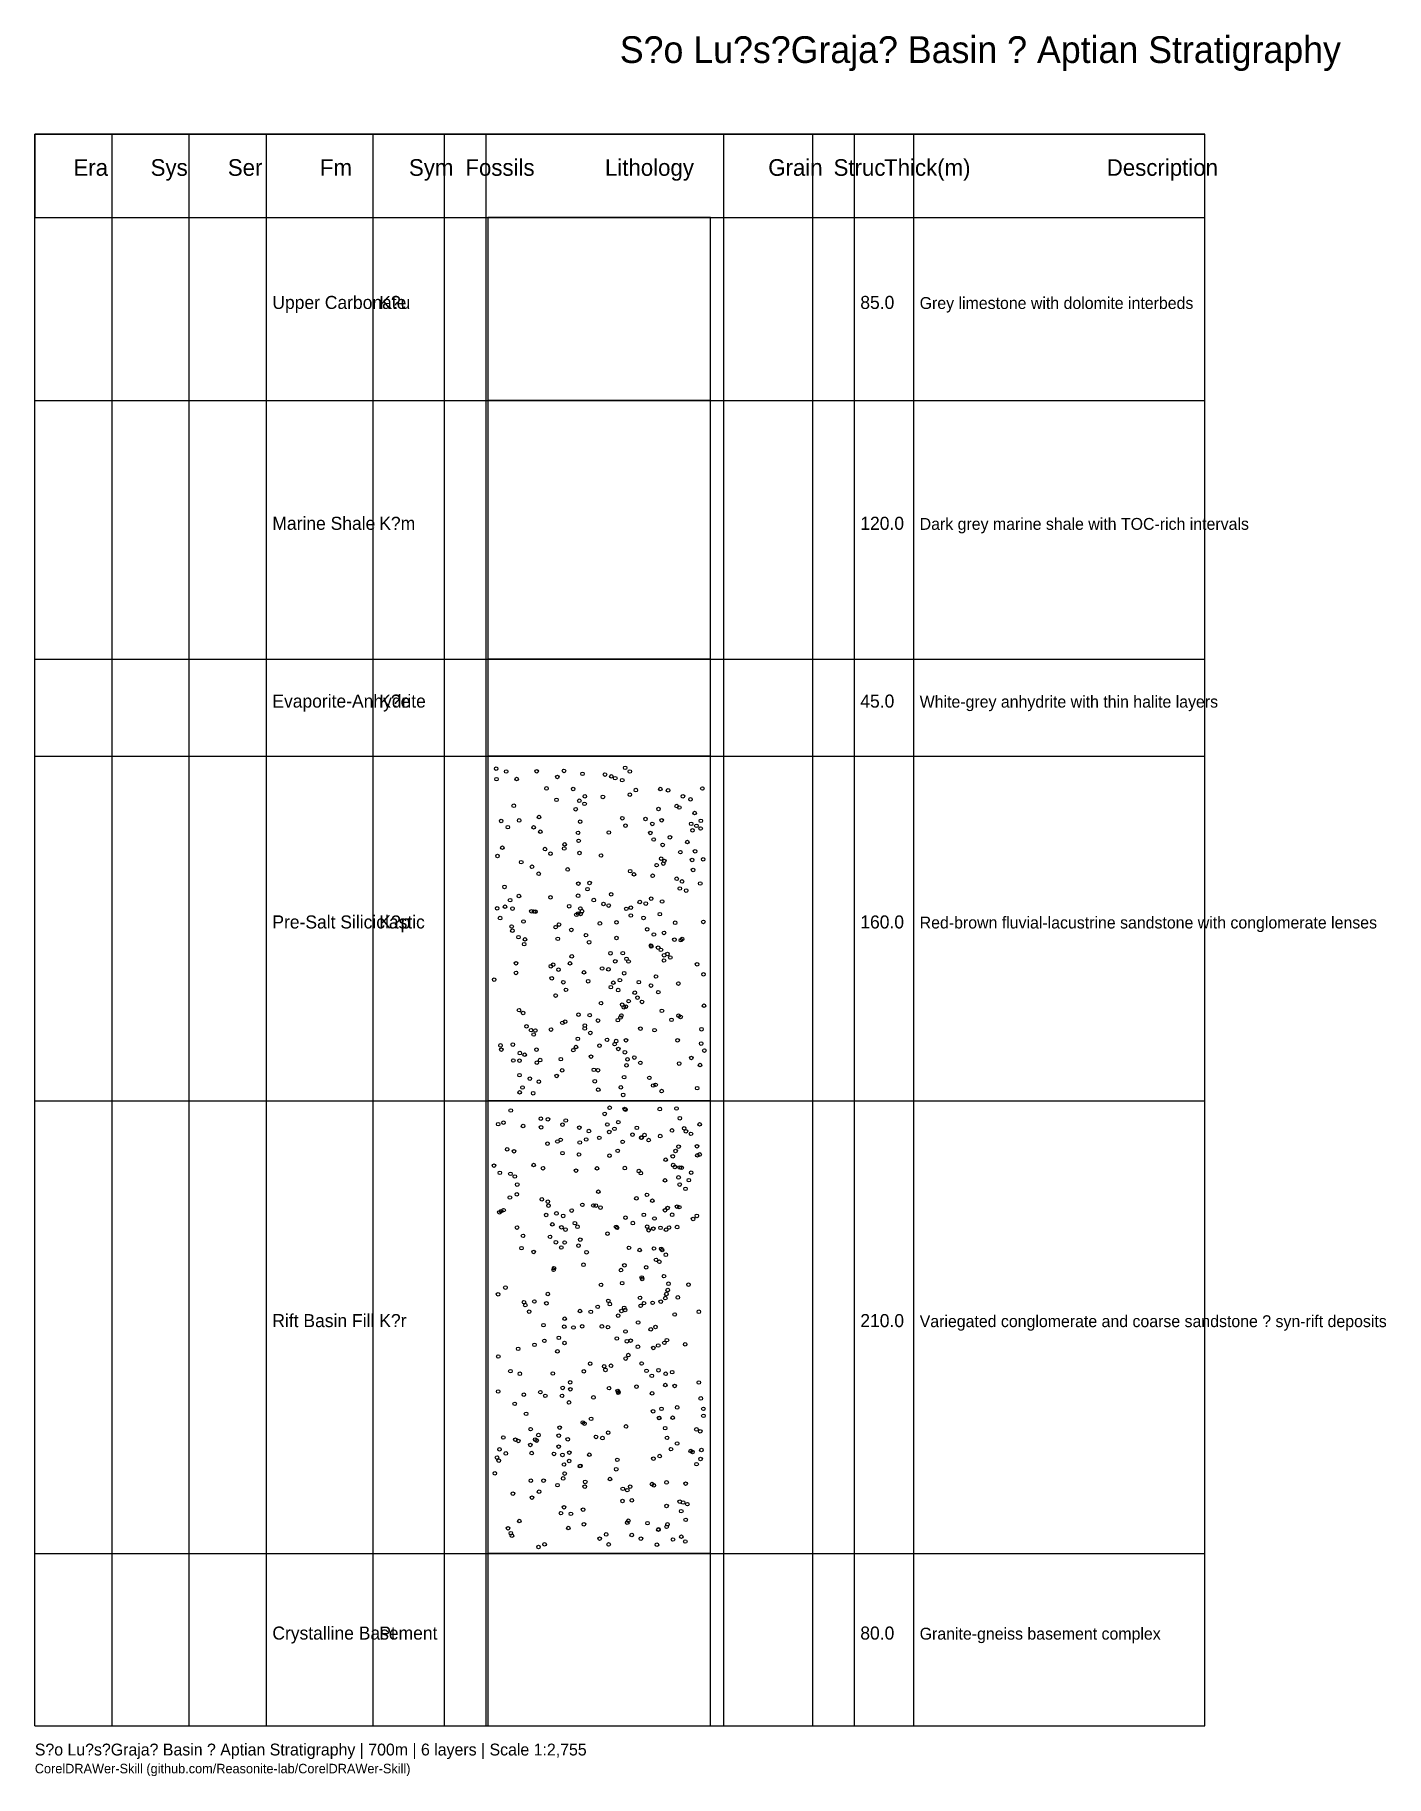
# Model space of a CAD drawing. Header units: metres. Extents: x 8 to 236, y 14 to 307.
import ezdxf

# ---------------------------------------------------------------- set-up
doc = ezdxf.new("R2010")
doc.units = ezdxf.units.M

msp = doc.modelspace()

# ---------------------------------------------------------------- linework, layer by layer
at = {"layer": 'BORDER', "color": 7}
for p, q in [((8, 22), (8, 290)), ((8, 290), (205, 290)), ((205, 22), (205, 290)), ((8, 22), (205, 22))]:
    msp.add_line(p, q, dxfattribs=at)
at = {"layer": 'GRID', "color": 8}
for p, q in [((21, 22), (21, 290)), ((34, 22), (34, 290)), ((47, 22), (47, 290)), ((65, 22), (65, 290)), ((77, 22), (77, 290)), ((84, 22), (84, 290)), ((124, 22), (124, 290)), ((139, 22), (139, 290)), ((146, 22), (146, 290)), ((156, 22), (156, 290)), ((8, 276), (205, 276)), ((8, 245.157), (205, 245.157)), ((8, 201.614), (205, 201.614)), ((8, 185.286), (205, 185.286)), ((8, 127.229), (205, 127.229)), ((8, 51.029), (205, 51.029))]:
    msp.add_line(p, q, dxfattribs=at)
at = {"layer": 'HEADER', "color": 8}
msp.add_lwpolyline([(8, 276), (205, 276), (205, 290), (8, 290)], close=True, dxfattribs=at)
at = {"layer": 'LITHOLOGY', "color": 7}
msp.add_lwpolyline([(84.3, 245.157), (121.8, 245.157), (121.8, 276), (84.3, 276)], close=True, dxfattribs=at)
at = {"layer": 'LITHOLOGY', "color": 4}
msp.add_lwpolyline([(84.3, 201.614), (121.8, 201.614), (121.8, 245.157), (84.3, 245.157)], close=True, dxfattribs=at)
at = {"layer": 'LITHOLOGY', "color": 9}
msp.add_lwpolyline([(84.3, 185.286), (121.8, 185.286), (121.8, 201.614), (84.3, 201.614)], close=True, dxfattribs=at)
at = {"layer": 'LITHOLOGY', "color": 1}
for points in [[(84.3, 127.229), (121.8, 127.229), (121.8, 185.286), (84.3, 185.286)], [(84.3, 22), (121.8, 22), (121.8, 51.029), (84.3, 51.029)]]:
    msp.add_lwpolyline(points, close=True, dxfattribs=at)
at = {"layer": 'LITHOLOGY', "color": 3}
msp.add_lwpolyline([(84.3, 51.029), (121.8, 51.029), (121.8, 127.229), (84.3, 127.229)], close=True, dxfattribs=at)
at = {"layer": 'PATTERN', "color": 8}
for centre in [(85.683, 183.161), (87.372, 182.692), (92.505, 182.732), (95.986, 181.768), (97.102, 182.791), (100.225, 182.297), (104.002, 182.172), (105.064, 181.878), (105.734, 181.567), (107.398, 183.31), (108.187, 182.692), (85.746, 181.404), (89.13, 181.426), (94.158, 179.841), (98.652, 179.748), (106.91, 181.234), (108.185, 178.79), (109.204, 179.563), (113.321, 179.734), (114.636, 179.513), (120.41, 179.838), (88.648, 176.92), (95.836, 177.916), (99.081, 176.335), (99.684, 177.765), (100.572, 177.243), (100.61, 178.51), (103.655, 178.411), (113.02, 176.386), (116.079, 176.865), (116.521, 176.632), (117.128, 178.514), (118.415, 178.005), (119.097, 175.699), (86.527, 174.367), (87.655, 173.318), (89.554, 174.454), (91.988, 173.289), (92.886, 175.02), (99.821, 174.244), (106.926, 174.825), (107.46, 173.582), (110.826, 174.697), (111.977, 173.871), (113.554, 174.477), (118.513, 173.876), (118.746, 172.795), (119.405, 173.538), (120.118, 173.087), (120.151, 174.391), (86.723, 169.859), (93.11, 172.549), (97.222, 170.428), (99.473, 172.361), (99.564, 171.016), (104.662, 172.419), (111.633, 172.338), (112.208, 171.241), (113.712, 170.332), (114.939, 171.618), (117.875, 170.813), (85.908, 168.464), (89.907, 167.426), (93.917, 169.628), (94.828, 168.85), (97.143, 169.721), (99.708, 168.969), (103.337, 168.555), (112.708, 166.928), (113.467, 168.01), (113.822, 167.189), (114.007, 167.629), (116.696, 169.114), (118.675, 167.8), (119.178, 169.253), (120.538, 167.911), (91.707, 166.652), (92.842, 165.476), (97.729, 166.201), (101.412, 163.928), (108.246, 165.91), (108.897, 165.366), (112.027, 165.137), (116.079, 164.63), (116.987, 164.18), (118.844, 166.109), (87.091, 163.261), (88.029, 161.021), (89.514, 161.72), (94.834, 161.509), (99.477, 161.765), (99.522, 163.806), (101.071, 162.88), (102.118, 161.038), (105.046, 162.02), (111.78, 161.291), (116.612, 162.996), (117.683, 162.641), (120.05, 163.836), (85.857, 159.655), (87.16, 159.92), (88.427, 159.614), (91.622, 159.158), (92.052, 159.117), (92.296, 159.087), (97.978, 160.004), (99.202, 158.571), (99.488, 158.773), (99.857, 159.622), (99.905, 158.7), (100.139, 159.189), (103.763, 160.372), (104.628, 160.119), (107.592, 159.575), (108.364, 158.446), (108.368, 159.765), (109.863, 160.708), (110.876, 160.456), (113.239, 158.677), (113.623, 160.804), (86.344, 158.007), (88.29, 156.584), (88.42, 155.884), (90.292, 157.437), (95.699, 156.473), (96.263, 156.919), (98.346, 156.022), (100.802, 155.14), (103.149, 157.11), (105.946, 157.299), (110.502, 158.036), (111.109, 156.122), (112.245, 155.245), (113.957, 155.512), (115.831, 157.221), (120.575, 157.365), (89.453, 154.801), (90.407, 153.617), (90.539, 154.419), (96.055, 154.507), (101.334, 153.945), (105.94, 154.658), (111.747, 153.387), (111.8, 153.233), (112.948, 153.031), (113.421, 152.663), (115.698, 154.378), (116.792, 154.299), (117.001, 154.479), (89.018, 150.398), (94.897, 149.902), (95.272, 150.165), (96.175, 149.316), (98.117, 150.386), (98.412, 151.561), (103.522, 149.527), (104.586, 149.369), (104.928, 152.088), (105.735, 150.733), (107.004, 152.106), (107.633, 151.153), (107.978, 150.692), (113.936, 150.873), (113.964, 151.756), (114.522, 151.966), (115.005, 151.367), (119.518, 150.226), (85.353, 147.649), (89.035, 148.78), (95.047, 147.871), (96.984, 147.205), (100.482, 148.869), (101.182, 147.377), (104.986, 146.372), (105.421, 147.133), (106.518, 147.552), (107.231, 148.725), (109.712, 147.21), (111.755, 146.642), (112.587, 148.165), (116.362, 146.983), (120.589, 148.55), (95.699, 144.96), (97.438, 145.92), (103.347, 143.685), (106.229, 145.881), (106.902, 143.433), (107.988, 144.014), (109.018, 145.441), (109.489, 144.619), (110.235, 143.892), (112.981, 145.536), (89.533, 142.511), (90.219, 142.038), (97.31, 140.561), (99.547, 141.738), (101.428, 141.66), (102.831, 140.749), (106.167, 140.815), (106.629, 141.275), (106.769, 141.609), (107.181, 142.995), (107.516, 143.101), (113.595, 142.4), (115.21, 140.873), (116.398, 141.576), (116.735, 141.368), (120.674, 143.251), (90.79, 139.783), (91.555, 139.13), (92.002, 138.402), (92.279, 139.086), (94.925, 139.239), (96.841, 140.364), (99.43, 137.672), (100.601, 139.417), (100.608, 139.93), (101.55, 138.677), (109.972, 139.392), (112.358, 139.139), (120.255, 139.291), (86.413, 136.563), (86.561, 135.857), (88.498, 136.713), (89.669, 135.276), (90.487, 134.999), (92.475, 135.864), (98.67, 135.765), (99.134, 136.298), (101.648, 134.677), (103.076, 136.532), (104.349, 137.507), (105.637, 136.784), (105.884, 137.294), (106.263, 135.977), (107.36, 135.422), (107.548, 137.426), (116.231, 137.433), (120.195, 136.876), (120.746, 135.699), (88.566, 134.034), (89.619, 134.01), (92.529, 133.652), (93.086, 134.097), (96.579, 134.261), (96.805, 132.367), (102.123, 132.45), (102.819, 132.389), (107.638, 133.211), (107.802, 134.224), (108.94, 134.522), (109.96, 133.639), (116.502, 133.514), (118.557, 134.453), (119.996, 133.262), (89.621, 131.556), (90.117, 129.477), (91.361, 130.975), (92.86, 130.462), (95.873, 131.423), (102.288, 130.536), (102.873, 129.108), (106.682, 129.507), (107.226, 131.227), (111.485, 131.102), (112.132, 129.815), (112.534, 129.924), (113.541, 128.877), (119.537, 129.361), (89.637, 128.661), (91.914, 128.515), (104.787, 126.067), (107.075, 128.238), (107.311, 125.867), (113.233, 125.845), (116.056, 125.939), (86.028, 123.313), (86.922, 123.554), (88.14, 125.614), (90.215, 122.997), (93.197, 124.222), (94.398, 124.125), (96.857, 123.231), (97.402, 123.919), (103.954, 125.038), (104.395, 123.256), (106.243, 123.645), (107.452, 125.756), (116.612, 124.306), (119.95, 123.272), (93.247, 122.783), (94.326, 120.03), (96.001, 120.381), (96.534, 120.669), (99.697, 122.724), (99.759, 120.227), (100.84, 120.725), (101.299, 122.141), (103.053, 121.001), (104.722, 122), (105.597, 122.515), (106.983, 120.329), (108.639, 121.546), (109.378, 122.697), (110.095, 121.033), (110.178, 121.02), (110.661, 121.466), (111.357, 120.629), (113.31, 121.296), (115.294, 122.255), (117.349, 122.618), (117.631, 122.106), (118.481, 121.672), (87.538, 119.059), (88.681, 118.743), (96.857, 118.426), (99.622, 118.199), (104.764, 117.996), (106.145, 118.823), (114.231, 117.32), (115.42, 117.897), (115.89, 118.795), (116.396, 119.519), (119.504, 119.577), (119.564, 118.059), (119.958, 118.212), (85.322, 116.32), (86.298, 115.117), (88.087, 114.946), (88.819, 114.489), (91.989, 116.422), (93.571, 115.887), (99.123, 115.482), (102.662, 115.859), (107.348, 115.908), (109.722, 115.406), (110.043, 115.059), (115.5, 116.419), (115.78, 116.095), (116.395, 114.34), (116.613, 116.01), (116.903, 115.967), (118.519, 115.14), (89.165, 111.503), (89.233, 113.139), (102.896, 111.935), (111.073, 111.414), (114.112, 113.848), (116.592, 113.135), (117.562, 112.423), (118.121, 113.875), (86.235, 108.47), (86.535, 108.663), (86.942, 108.834), (87.998, 110.953), (93.369, 110.641), (94.376, 110.26), (94.504, 109.585), (95.829, 108.276), (98.407, 108.761), (100.196, 109.727), (102.055, 109.617), (102.466, 109.598), (103.244, 109.264), (109.302, 110.816), (111.991, 110.416), (114.102, 108.807), (114.556, 109.192), (116.149, 109.417), (116.517, 109.323), (89.202, 105.895), (94.099, 108.02), (95.141, 106.438), (96.672, 105.947), (96.966, 107.858), (97.366, 105.56), (98.939, 106.645), (99.376, 106.033), (105.877, 106.027), (106.042, 105.846), (107.456, 107.561), (108.702, 106.652), (110.555, 108.047), (111.11, 106.038), (111.367, 105.439), (112.154, 105.718), (112.334, 107.431), (113.362, 105.855), (114.294, 105.54), (114.797, 105.906), (115.314, 108.053), (116.151, 105.977), (118.845, 107.35), (119.481, 107.862), (89.958, 102.434), (90.204, 104.511), (94.759, 104.343), (95.74, 103.424), (96.654, 102.531), (97.211, 103.38), (99.555, 102.856), (99.842, 103.861), (104.438, 104.867), (108.051, 102.478), (112.251, 102.369), (92.006, 101.792), (100.392, 99.632), (100.907, 101.741), (107.283, 99.539), (109.859, 102.108), (112.607, 100.468), (113.159, 100.137), (113.469, 102.311), (113.642, 102.118), (114.251, 101.315), (95.363, 98.789), (95.412, 99.066), (106.695, 98.736), (106.902, 96.535), (110.2, 97.487), (110.27, 97.246), (110.935, 99.202), (113.939, 97.714), (86.01, 94.654), (87.241, 95.795), (94.386, 94.708), (103.343, 96.258), (104.571, 93.562), (109.906, 94.068), (114.158, 94.021), (114.353, 94.708), (114.575, 95.383), (114.706, 96.434), (116.281, 94.131), (118.07, 96.285), (90.369, 93.334), (90.589, 92.843), (91.237, 91.737), (92.12, 93.451), (94.144, 93.142), (99.803, 91.838), (101.612, 91.715), (102.78, 92.542), (104.818, 93.01), (106.221, 91.064), (106.774, 91.855), (107.229, 92.38), (107.399, 92.024), (110.005, 92.71), (110.574, 93.166), (112.026, 93.221), (113.4, 93.423), (115.748, 91.265), (119.816, 91.722), (93.651, 89.468), (97.149, 89.203), (97.223, 90.546), (98.69, 89.077), (100.168, 89.271), (103.488, 89.247), (104.509, 89.129), (107.458, 88.39), (109.582, 89.912), (111.715, 88.759), (112.505, 89.159), (89.389, 85.478), (92.142, 86.15), (93.798, 86.829), (95.997, 85.045), (96.234, 87.324), (97.186, 86.448), (105.994, 87.208), (107.684, 86.757), (108.327, 86.86), (109.553, 85.827), (112.146, 85.624), (112.973, 86.04), (114.003, 86.484), (114.431, 86.936), (117.513, 86.234), (86.047, 84.177), (101.52, 82.978), (103.867, 82.529), (104.081, 81.929), (105.03, 82.623), (107.501, 83.838), (107.94, 84.419), (110.182, 83.006), (113.015, 81.875), (88.087, 81.72), (89.676, 81.278), (95.224, 81.317), (96.892, 78.897), (98.138, 79.838), (100.443, 81.698), (109.309, 79.114), (111.01, 81.778), (111.887, 80.924), (114.174, 79.383), (114.228, 81.278), (115.315, 81.548), (115.739, 79.219), (119.805, 79.811), (86.02, 78.297), (88.801, 76.214), (90.342, 77.758), (93.132, 78.185), (93.958, 77.558), (96.781, 77.561), (97.943, 76.452), (98.17, 78.662), (102.062, 77.292), (104.695, 78.859), (106.162, 78.377), (106.254, 78.074), (106.255, 78.157), (111.943, 77.975), (120.134, 77.127), (90.723, 74.529), (100.285, 73.064), (101.669, 73.686), (112.108, 74.961), (113.106, 73.856), (113.15, 73.797), (113.526, 75.367), (115.393, 73.875), (116.156, 75.608), (120.571, 75.376), (120.581, 74.203), (86.888, 70.546), (88.921, 70.182), (91.489, 71.946), (92.245, 70.197), (92.799, 70.952), (96.223, 70.86), (96.381, 72.202), (97.739, 70.241), (100.544, 72.886), (102.483, 70.646), (103.579, 70.445), (104.544, 71.348), (107.552, 72.411), (114.136, 72.11), (114.46, 70.491), (119.406, 71.903), (120.049, 71.593), (85.835, 67.163), (86.239, 68.544), (87.313, 67.867), (89.407, 69.957), (91.446, 69.295), (91.673, 67.92), (92.506, 70.026), (95.412, 67.781), (96.206, 69.007), (96.841, 67.618), (98.012, 68.003), (101.364, 67.653), (113.223, 67.413), (115.122, 68.586), (116.152, 69.529), (118.438, 68.269), (118.737, 68.108), (120.247, 68.439), (85.457, 64.52), (86.119, 66.648), (97.117, 65.998), (97.215, 64.47), (97.98, 66.592), (99.768, 65.72), (99.874, 65.77), (105.904, 65.201), (106.076, 66.778), (112.162, 66.992), (119.431, 66.063), (120.103, 66.937), (91.527, 63.277), (92.909, 61.421), (93.666, 63.284), (96.014, 62.512), (96.969, 63.653), (100.604, 62.27), (100.68, 63.071), (104.858, 63.553), (107.004, 61.908), (107.761, 61.672), (108.24, 62.279), (111.924, 62.698), (112.236, 62.49), (114.378, 62.982), (117.581, 62.773), (88.505, 61.095), (91.724, 60.416), (97.098, 58.788), (100.323, 58.406), (106.963, 59.86), (108.521, 59.961), (114.375, 59.02), (116.602, 59.75), (117.18, 59.598), (117.876, 59.316), (89.578, 56.476), (96.596, 57.804), (98.266, 57.694), (100.455, 55.925), (107.752, 56.193), (107.929, 56.524), (111.159, 56.123), (114.382, 55.504), (114.542, 55.922), (116.845, 58.15), (117.601, 56.686), (87.671, 55.261), (88.161, 54.425), (88.333, 54.004), (93.835, 52.554), (97.828, 55.301), (103.11, 53.523), (104.207, 54.226), (104.624, 52.54), (108.514, 54.126), (110.059, 53.514), (112.751, 52.493), (113.002, 55.022), (113.024, 55.072), (115.45, 53.376), (116.864, 53.841), (117.528, 53.026), (92.82, 52.119)]:
    msp.add_circle(centre, 0.3, dxfattribs=at)

# ---------------------------------------------------------------- texts
at = {"layer": 'FOOTER', "color": 8}
msp.add_text('S?o Lu?s?Graja? Basin ? Aptian Stratigraphy | 700m | 6 layers | Scale 1:2,755', height=2, dxfattribs=at).set_placement((8, 17))
at = {"layer": 'FOOTER', "color": 9}
msp.add_text('CorelDRAWer-Skill (github.com/Reasonite-lab/CorelDRAWer-Skill)', height=1.6, dxfattribs=at).set_placement((8, 14))
at = {"layer": 'HEADER', "color": 7}
for s, p in [('Era', (14.5, 283)), ('Sys', (27.5, 283)), ('Ser', (40.5, 283)), ('Fm', (56, 283)), ('Sym', (71, 283)), ('Fossils', (80.5, 283)), ('Lithology', (104, 283)), ('Grain', (131.5, 283)), ('Struc', (142.5, 283)), ('Thick(m)', (151, 283)), ('Description', (188.5, 283))]:
    msp.add_text(s, height=2.8, dxfattribs=at).set_placement(p)
at = {"layer": 'TEXT', "color": 7}
for s, height, p in [('Upper Carbonate', 2.2, (48, 260.579)), ('K?u', 2.2, (66, 260.579)), ('85.0', 2.2, (147, 260.579)), ('Grey limestone with dolomite interbeds', 2, (157, 260.579)), ('Marine Shale', 2.2, (48, 223.386)), ('K?m', 2.2, (66, 223.386)), ('120.0', 2.2, (147, 223.386)), ('Dark grey marine shale with TOC-rich intervals', 2, (157, 223.386)), ('Evaporite-Anhydrite', 2.2, (48, 193.45)), ('K?e', 2.2, (66, 193.45)), ('45.0', 2.2, (147, 193.45)), ('White-grey anhydrite with thin halite layers', 2, (157, 193.45)), ('Pre-Salt Siliciclastic', 2.2, (48, 156.257)), ('K?p', 2.2, (66, 156.257)), ('160.0', 2.2, (147, 156.257)), ('Red-brown fluvial-lacustrine sandstone with conglomerate lenses', 2, (157, 156.257)), ('Rift Basin Fill', 2.2, (48, 89.129)), ('K?r', 2.2, (66, 89.129)), ('210.0', 2.2, (147, 89.129)), ('Variegated conglomerate and coarse sandstone ? syn-rift deposits', 2, (157, 89.129)), ('Crystalline Basement', 2.2, (48, 36.514)), ('Pt', 2.2, (66, 36.514)), ('80.0', 2.2, (147, 36.514)), ('Granite-gneiss basement complex', 2, (157, 36.514))]:
    msp.add_text(s, height=height, dxfattribs=at).set_placement(p)
at = {"layer": 'TITLE', "color": 7}
msp.add_text('S?o Lu?s?Graja? Basin ? Aptian Stratigraphy', height=4.5, dxfattribs=at).set_placement((106.5, 302))

doc.saveas('drawing.dxf')
